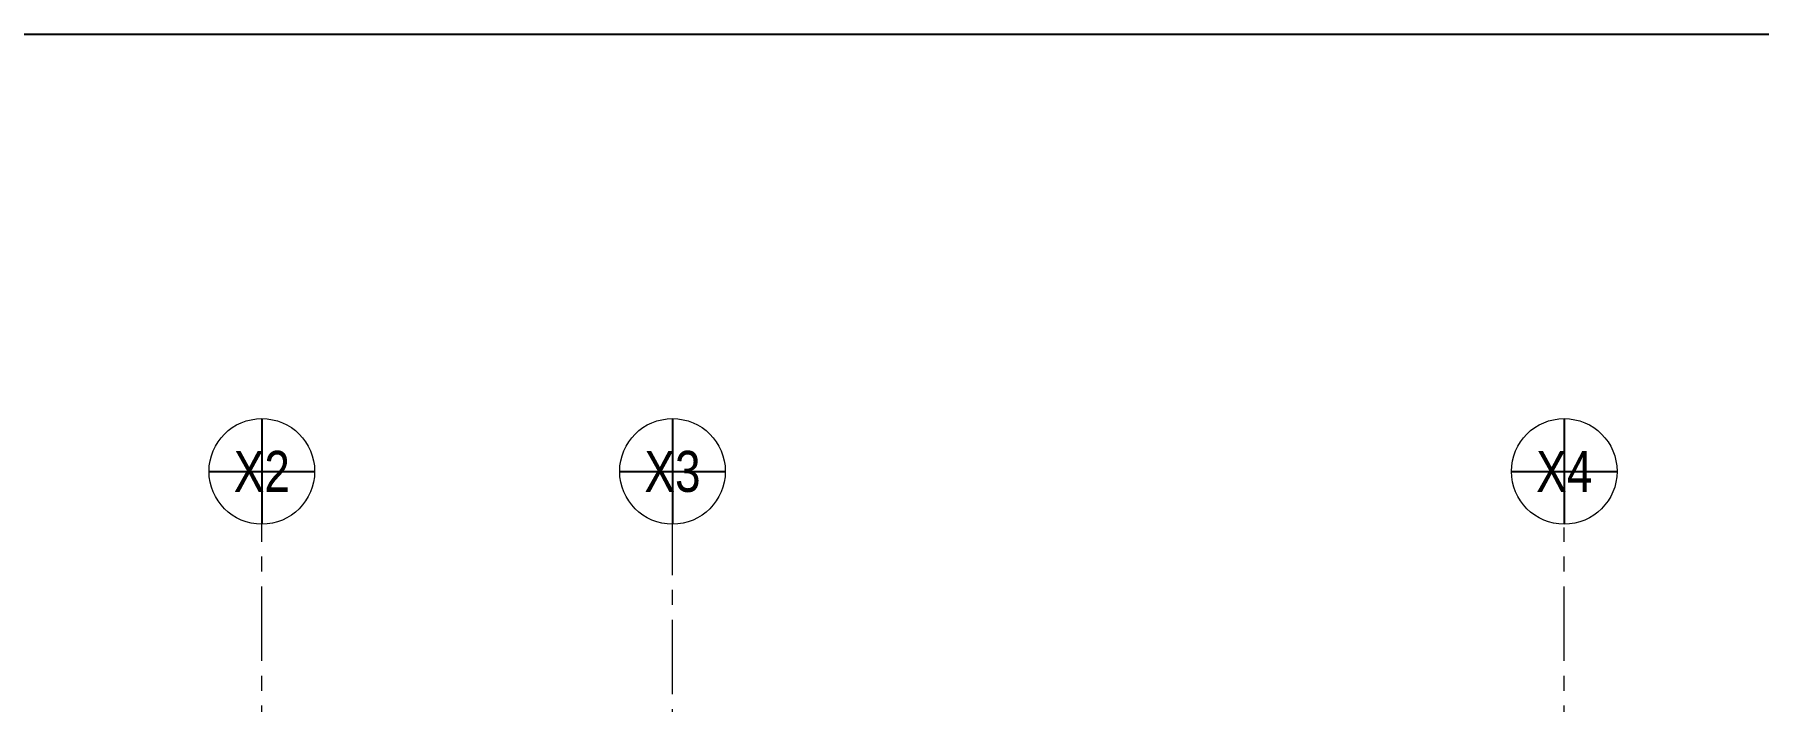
# Model space of a CAD drawing. Header units: millimetres. Extents: x -343543 to 400519, y -115663 to 104219.
# Drawn here: x -87504 to -72811, y -28841 to -23156 of the extents above; entities that cross this region are included whole.
import ezdxf
from ezdxf.enums import TextEntityAlignment as Align
from ezdxf.xclip import XClip

# ---------------------------------------------------------------- set-up
doc = ezdxf.new("R2010")
doc.units = ezdxf.units.MM
doc.header["$XCLIPFRAME"] = 0
doc.linetypes.add('XREF MAT BANG TUONG XAY$0$CENTER', pattern=[50.8, 31.75, -6.35, 6.35, -6.35])
doc.layers.get('0').update_dxf_attribs({"color": 231, "lineweight": 0})
doc.layers.get('DefPoints').update_dxf_attribs({"color": 191})
for name, color, linetype, lineweight in [('A-SYMBOLS', 10, 'Continuous', 13), ('XREF MAT BANG TUONG XAY$0$00.xref_IKIGAI_Truc$0$A-SYMBOLS', 8, 'Continuous', 13), ('XREF MAT BANG TUONG XAY$0$A-GRID', 8, 'XREF MAT BANG TUONG XAY$0$CENTER', 15)]:
    doc.layers.add(name, color=color, linetype=linetype, lineweight=lineweight)
doc.styles.add('XREF MAT BANG TUONG XAY$0$00.xref_IKIGAI_Truc$0$VTK_Arial_3.5 mm', font='arial.ttf', dxfattribs={"width": 0.8, "height": 3.5})

# ---------------------------------------------------------------- blocks, each defined once
blk = doc.blocks.new('*U131')
at = {"color": 8}
blk.add_circle((0, 0), 4.5, dxfattribs=at)
at = {"layer": 'DefPoints', "color": 8}
for p, q in [((0, 4.5), (0, -4.5)), ((-4.5, 0), (4.5, 0))]:
    blk.add_line(p, q, dxfattribs=at)
at = {"color": 8, "style": 'XREF MAT BANG TUONG XAY$0$00.xref_IKIGAI_Truc$0$VTK_Arial_3.5 mm', "width": 0.8}
blk.add_attdef('X12', text='', height=3.5, dxfattribs=at).set_placement((0, 0), align=Align.MIDDLE_CENTER)
blk = doc.blocks.new('XREF MAT BANG TUONG XAY$0$xref_IKIGAI_Cot')
at = {"layer": 'XREF MAT BANG TUONG XAY$0$A-GRID', "color": 8, "ltscale": 20}
for points in [[(5100, -53895), (5100, -27075.6)], [(8600, -54179.1), (8600, -27075.6)], [(16200, -53895), (16200, -27358.3)]]:
    blk.add_lwpolyline(points, dxfattribs=at)
at = {"layer": 'XREF MAT BANG TUONG XAY$0$00.xref_IKIGAI_Truc$0$A-SYMBOLS', "color": 8}
ref = blk.add_blockref('*U131', (5100, -26880), dxfattribs=dict(at, xscale=100, yscale=100, zscale=100))
ref.add_attrib('X12', 'X2', dxfattribs={"layer": '0', "height": 350, "style": 'XREF MAT BANG TUONG XAY$0$00.xref_IKIGAI_Truc$0$VTK_Arial_3.5 mm', "width": 0.8}).set_placement((5100, -26880), align=Align.MIDDLE_CENTER)
ref = blk.add_blockref('*U131', (8600, -26880), dxfattribs=dict(at, xscale=100, yscale=100, zscale=100))
ref.add_attrib('X12', 'X3', dxfattribs={"layer": '0', "height": 350, "style": 'XREF MAT BANG TUONG XAY$0$00.xref_IKIGAI_Truc$0$VTK_Arial_3.5 mm', "width": 0.8}).set_placement((8600, -26880), align=Align.MIDDLE_CENTER)
ref = blk.add_blockref('*U131', (16200, -26880), dxfattribs=dict(at, xscale=100, yscale=100, zscale=100))
ref.add_attrib('X12', 'X4', dxfattribs={"layer": '0', "height": 350, "style": 'XREF MAT BANG TUONG XAY$0$00.xref_IKIGAI_Truc$0$VTK_Arial_3.5 mm', "width": 0.8}).set_placement((16200, -26880), align=Align.MIDDLE_CENTER)
blk = doc.blocks.new('01.Xref _MB T1')
at = {"color": 8}
blk.add_lwpolyline([(-4979.15314, -63156.18578), (44420.84686, -63156.18578), (44420.84686, -23156.18578), (-4979.15314, -23156.18578)], close=True, dxfattribs=at)
ref = blk.add_blockref('XREF MAT BANG TUONG XAY$0$xref_IKIGAI_Cot', (-0.00927, -0.00001), dxfattribs=at)
XClip(ref).set_block_clipping_path([(-5181.1494167775, -58156.1251844964), (44638.3275875031, -24933.2650512661)])

msp = doc.modelspace()

# ---------------------------------------------------------------- block references
at = {"layer": 'A-SYMBOLS'}
msp.add_blockref('01.Xref _MB T1', (-90666.5, 0), dxfattribs=at)

# ---------------------------------------------------------------- next in the draw order: linework, layer by layer
at = {"layer": 'DefPoints'}
msp.add_lwpolyline([(-95645.7, -63156.2), (-46245.7, -63156.2), (-46245.7, -23156.2), (-95645.7, -23156.2)], close=True, dxfattribs=at)

doc.saveas('drawing.dxf')
